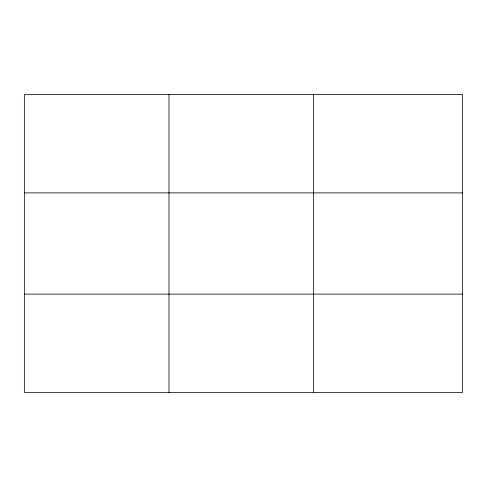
<?xml version="1.0" encoding="UTF-8"?>
<svg xmlns="http://www.w3.org/2000/svg" width="487" height="487" viewBox="0 0 487 487"><rect width="100%" height="100%" fill="white"/><g stroke="black" fill="none" stroke-linecap="round" stroke-linejoin="round"><path stroke-width="0.73" d="M168.989 392.364L168.989 94.636M313.628 392.364L313.628 94.636M462.65 192.882L462.65 94.636L24.35 94.636L24.35 392.364L462.65 392.364L462.65 192.882L24.35 192.882M24.35 294.118L462.65 294.118"/></g></svg>
